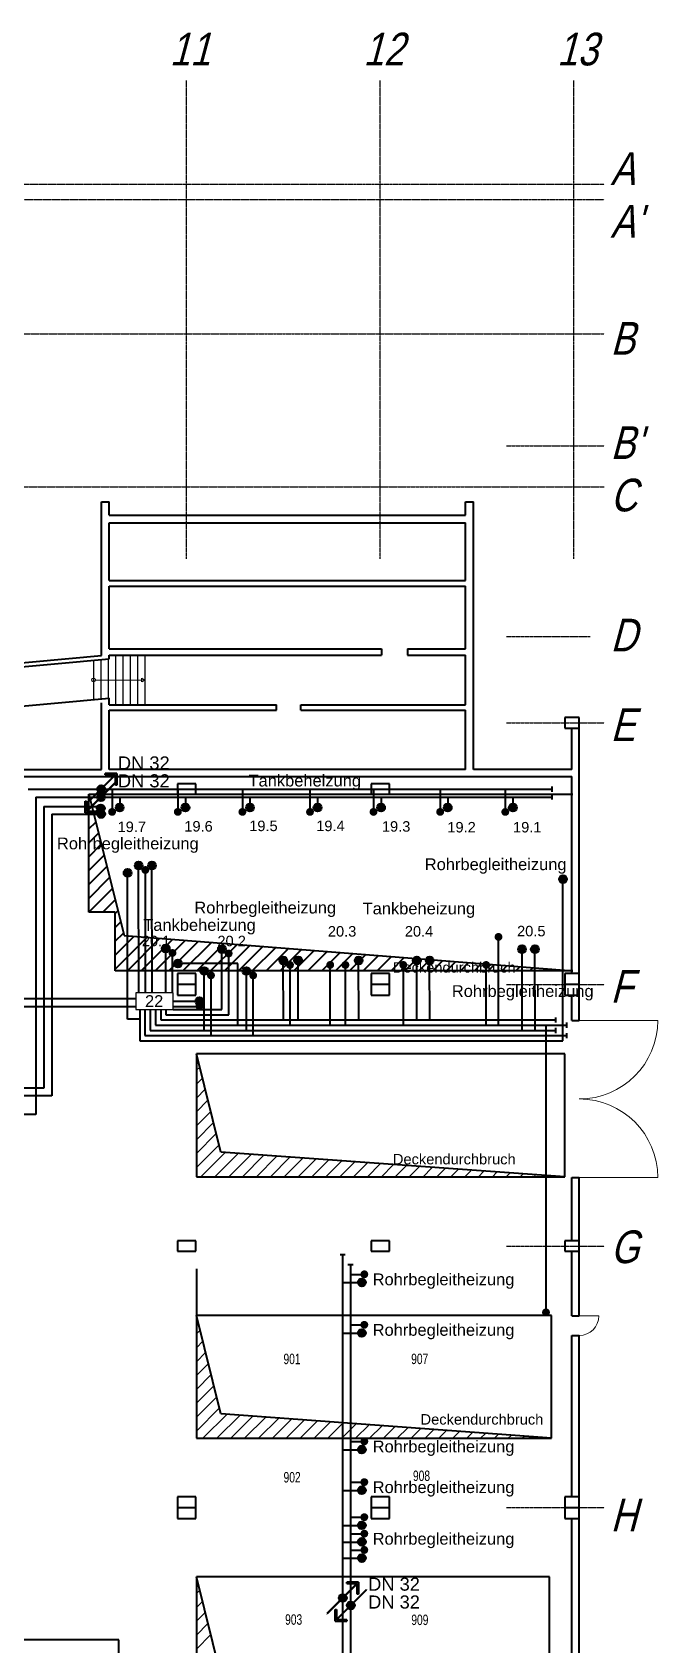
# Model space of a CAD drawing. Header units: millimetres. Extents: x 10546 to 220412, y -33380 to 110888.
# Drawn here: x 196512 to 220412, y 34535 to 96171 of the extents above; entities that cross this region are included whole.
import ezdxf
from ezdxf.enums import TextEntityAlignment as Align

# ---------------------------------------------------------------- set-up
doc = ezdxf.new("R2010")
doc.units = ezdxf.units.MM
doc.linetypes.add('ACAD_ISO10W100', pattern=[18, 12, -3, 0, -3])
for name, color, linetype, lineweight in [('A03_Türen', 253, 'Continuous', 20), ('A04_Treppen', 3, 'Continuous', 25), ('A07_Achslinien', 253, 'ACAD_ISO10W100', 25), ('A0_Grundriß', 7, 'Continuous', 40), ('Heiz Wasser +35 Prozess R', 30, 'Continuous', 40), ('Heiz Wasser +45 Prozess V', 1, 'Continuous', 40), ('Heiz Wasser +70 Prozess R', 242, 'Continuous', 40), ('Heiz Wasser +90 Prozess V', 41, 'Continuous', 40)]:
    doc.layers.add(name, color=color, linetype=linetype, lineweight=lineweight)
doc.layers.add('A06_Text', color=7, linetype='Continuous')
doc.layers.add('A06_Text  -Belegung', color=253, linetype='Continuous')
doc.styles.get("Standard").update_dxf_attribs({"font": 'arial.ttf'})

msp = doc.modelspace()

# ---------------------------------------------------------------- hatches: boundary and pattern name
at = {"layer": 'Heiz Wasser +35 Prozess R'}
h = msp.add_hatch(color=256, dxfattribs=at)
h.dxf.hatch_style = 1
h.paths.add_polyline_path([(199239, 67046, -0.023583), (199249, 67036), (199744, 67531), (199734, 67541)])
h.paths.add_polyline_path([(198587, 66384), (198587, 66784), (198537, 66784), (198537, 66334), (198987, 66334), (198987, 66384)])
h.paths.add_polyline_path([(198597, 66384), (199037, 66824, -0.023583), (199027, 66834), (198587, 66394), (198587, 66384)])
h = msp.add_hatch(color=256, dxfattribs=at)
h.dxf.hatch_style = 1
h.paths.add_polyline_path([(198988, 66935, 0.198912), (199032, 66829), (199244, 67041, 0.668179)])
h.paths.add_polyline_path([(199032, 66829, 0.668179), (199288, 66935, 0.198912), (199244, 67041)])
h = msp.add_hatch(color=256, dxfattribs=at)
h.dxf.hatch_style = 1
h.paths.add_polyline_path([(199703, 66534, 0.198912), (199747, 66428), (199959, 66640, 0.668179)])
h.paths.add_polyline_path([(199747, 66428, 0.668179), (200003, 66534, 0.198912), (199959, 66640)])
h = msp.add_hatch(color=256, dxfattribs=at)
h.dxf.hatch_style = 1
h.paths.add_polyline_path([(202214, 66534, 0.198912), (202258, 66428), (202470, 66640, 0.668179)])
h.paths.add_polyline_path([(202258, 66428, 0.668179), (202514, 66534, 0.198912), (202470, 66640)])
h = msp.add_hatch(color=256, dxfattribs=at)
h.dxf.hatch_style = 1
h.paths.add_polyline_path([(204682, 66534, 0.198912), (204726, 66428), (204938, 66640, 0.668179)])
h.paths.add_polyline_path([(204726, 66428, 0.668179), (204982, 66534, 0.198912), (204938, 66640)])
h = msp.add_hatch(color=256, dxfattribs=at)
h.dxf.hatch_style = 1
h.paths.add_polyline_path([(207264, 66534, 0.198912), (207308, 66428), (207521, 66640, 0.668179)])
h.paths.add_polyline_path([(207308, 66428, 0.668179), (207564, 66534, 0.198912), (207521, 66640)])
h = msp.add_hatch(color=256, dxfattribs=at)
h.dxf.hatch_style = 1
h.paths.add_polyline_path([(209690, 66534, 0.198912), (209734, 66428), (209946, 66640, 0.668179)])
h.paths.add_polyline_path([(209734, 66428, 0.668179), (209990, 66534, 0.198912), (209946, 66640)])
h = msp.add_hatch(color=256, dxfattribs=at)
h.dxf.hatch_style = 1
h.paths.add_polyline_path([(212237, 66534, 0.198912), (212281, 66428), (212493, 66640, 0.668179)])
h.paths.add_polyline_path([(212281, 66428, 0.668179), (212537, 66534, 0.198912), (212493, 66640)])
h = msp.add_hatch(color=256, dxfattribs=at)
h.dxf.hatch_style = 1
h.paths.add_polyline_path([(214728, 66534, 0.198912), (214772, 66428), (214984, 66640, 0.668179)])
h.paths.add_polyline_path([(214772, 66428, 0.668179), (215028, 66534, 0.198912), (214984, 66640)])
h = msp.add_hatch(color=256, dxfattribs=at)
h.dxf.hatch_style = 1
h.paths.add_polyline_path([(198996, 66286, 0.198912), (199040, 66180), (199252, 66392, 0.668179)])
h.paths.add_polyline_path([(199040, 66180, 0.668179), (199296, 66286, 0.198912), (199252, 66392)])
h = msp.add_hatch(color=256, dxfattribs=at)
h.dxf.hatch_style = 1
h.paths.add_polyline_path([(200683, 64150, 0.198912), (200727, 64044), (200939, 64256, 0.668179)])
h.paths.add_polyline_path([(200727, 64044, 0.668179), (200983, 64150, 0.198912), (200939, 64256)])
h = msp.add_hatch(color=256, dxfattribs=at)
h.dxf.hatch_style = 1
h.paths.add_polyline_path([(200937, 64319, 0.198912), (200981, 64213), (201193, 64425, 0.668179)])
h.paths.add_polyline_path([(200981, 64213, 0.668179), (201237, 64319, 0.198912), (201193, 64425)])
h = msp.add_hatch(color=256, dxfattribs=at)
h.dxf.hatch_style = 1
h.paths.add_polyline_path([(214177, 61593, 0.198912), (214221, 61487), (214433, 61699, 0.668179)])
h.paths.add_polyline_path([(214221, 61487, 0.668179), (214477, 61593, 0.198912), (214433, 61699)])
h = msp.add_hatch(color=256, dxfattribs=at)
h.dxf.hatch_style = 1
h.paths.add_polyline_path([(201462, 61149, 0.198912), (201506, 61042), (201718, 61255, 0.668179)])
h.paths.add_polyline_path([(201506, 61042, 0.668179), (201762, 61149, 0.198912), (201718, 61255)])
h = msp.add_hatch(color=256, dxfattribs=at)
h.dxf.hatch_style = 1
h.paths.add_polyline_path([(203610, 61126, 0.198912), (203654, 61020), (203866, 61232, 0.668179)])
h.paths.add_polyline_path([(203654, 61020, 0.668179), (203910, 61126, 0.198912), (203866, 61232)])
h = msp.add_hatch(color=256, dxfattribs=at)
h.dxf.hatch_style = 1
h.paths.add_polyline_path([(201928, 60574, 0.198912), (201972, 60468), (202184, 60680, 0.668179)])
h.paths.add_polyline_path([(201972, 60468, 0.668179), (202228, 60574, 0.198912), (202184, 60680)])
h = msp.add_hatch(color=256, dxfattribs=at)
h.dxf.hatch_style = 1
h.paths.add_polyline_path([(206210, 60521, 0.198912), (206254, 60415), (206466, 60627, 0.668179)])
h.paths.add_polyline_path([(206254, 60415, 0.668179), (206510, 60521, 0.198912), (206466, 60627)])
h = msp.add_hatch(color=256, dxfattribs=at)
h.dxf.hatch_style = 1
h.paths.add_polyline_path([(207747, 60521, 0.198912), (207791, 60415), (208003, 60627, 0.668179)])
h.paths.add_polyline_path([(207791, 60415, 0.668179), (208047, 60521, 0.198912), (208003, 60627)])
h = msp.add_hatch(color=256, dxfattribs=at)
h.dxf.hatch_style = 1
h.paths.add_polyline_path([(208327, 60521, 0.198912), (208370, 60415), (208583, 60627, 0.668179)])
h.paths.add_polyline_path([(208370, 60415, 0.668179), (208627, 60521, 0.198912), (208583, 60627)])
h = msp.add_hatch(color=256, dxfattribs=at)
h.dxf.hatch_style = 1
h.paths.add_polyline_path([(210541, 60521, 0.198912), (210585, 60415), (210797, 60627, 0.668179)])
h.paths.add_polyline_path([(210585, 60415, 0.668179), (210841, 60521, 0.198912), (210797, 60627)])
h = msp.add_hatch(color=256, dxfattribs=at)
h.dxf.hatch_style = 1
h.paths.add_polyline_path([(213705, 60521, 0.198912), (213749, 60415), (213961, 60627, 0.668179)])
h.paths.add_polyline_path([(213749, 60415, 0.668179), (214005, 60521, 0.198912), (213961, 60627)])
h = msp.add_hatch(color=256, dxfattribs=at)
h.dxf.hatch_style = 1
h.paths.add_polyline_path([(203191, 60121, 0.198912), (203235, 60015), (203447, 60227, 0.668179)])
h.paths.add_polyline_path([(203235, 60015, 0.668179), (203491, 60121, 0.198912), (203447, 60227)])
h = msp.add_hatch(color=256, dxfattribs=at)
h.dxf.hatch_style = 1
h.paths.add_polyline_path([(204803, 60121, 0.198912), (204846, 60015), (205059, 60227, 0.668179)])
h.paths.add_polyline_path([(204846, 60015, 0.668179), (205103, 60121, 0.198912), (205059, 60227)])
h = msp.add_hatch(color=256, dxfattribs=at)
h.dxf.hatch_style = 1
h.paths.add_polyline_path([(202750, 59137, 0.198912), (202794, 59031), (203006, 59243, 0.668179)])
h.paths.add_polyline_path([(202794, 59031, 0.668179), (203050, 59137, 0.198912), (203006, 59243)])
h = msp.add_hatch(color=256, dxfattribs=at)
h.dxf.hatch_style = 1
h.paths.add_polyline_path([(208954, 48385, 0.198912), (208998, 48279), (209211, 48491, 0.668179)])
h.paths.add_polyline_path([(208998, 48279, 0.668179), (209254, 48385, 0.198912), (209211, 48491)])
h = msp.add_hatch(color=256, dxfattribs=at)
h.dxf.hatch_style = 1
h.paths.add_polyline_path([(215992, 47241, 0.198912), (216036, 47135), (216248, 47347, 0.668179)])
h.paths.add_polyline_path([(216036, 47135, 0.668179), (216292, 47241, 0.198912), (216248, 47347)])
h = msp.add_hatch(color=256, dxfattribs=at)
h.dxf.hatch_style = 1
h.paths.add_polyline_path([(208954, 46453, 0.198912), (208998, 46347), (209211, 46559, 0.668179)])
h.paths.add_polyline_path([(208998, 46347, 0.668179), (209254, 46453, 0.198912), (209211, 46559)])
h = msp.add_hatch(color=256, dxfattribs=at)
h.dxf.hatch_style = 1
h.paths.add_polyline_path([(208954, 41996, 0.198912), (208998, 41890), (209211, 42102, 0.668179)])
h.paths.add_polyline_path([(208998, 41890, 0.668179), (209254, 41996, 0.198912), (209211, 42102)])
h = msp.add_hatch(color=256, dxfattribs=at)
h.dxf.hatch_style = 1
h.paths.add_polyline_path([(208954, 40442, 0.198912), (208998, 40336), (209211, 40548, 0.668179)])
h.paths.add_polyline_path([(208998, 40336, 0.668179), (209254, 40442, 0.198912), (209211, 40548)])
h = msp.add_hatch(color=256, dxfattribs=at)
h.dxf.hatch_style = 1
h.paths.add_polyline_path([(208954, 39101, 0.198912), (208998, 38995), (209211, 39207, 0.668179)])
h.paths.add_polyline_path([(208998, 38995, 0.668179), (209254, 39101, 0.198912), (209211, 39207)])
h = msp.add_hatch(color=256, dxfattribs=at)
h.dxf.hatch_style = 1
h.paths.add_polyline_path([(208954, 38470, 0.198912), (208998, 38364), (209211, 38576, 0.668179)])
h.paths.add_polyline_path([(208998, 38364, 0.668179), (209254, 38470, 0.198912), (209211, 38576)])
h = msp.add_hatch(color=256, dxfattribs=at)
h.dxf.hatch_style = 1
h.paths.add_polyline_path([(208954, 37848, 0.198912), (208998, 37742), (209211, 37954, 0.668179)])
h.paths.add_polyline_path([(208998, 37742, 0.668179), (209254, 37848, 0.198912), (209211, 37954)])
h = msp.add_hatch(color=256, dxfattribs=at)
h.dxf.hatch_style = 1
h.paths.add_polyline_path([(208275, 36211, -0.023583), (208265, 36221), (207770, 35726), (207780, 35716)])
h.paths.add_polyline_path([(208927, 36873), (208927, 36473), (208977, 36473), (208977, 36923), (208527, 36923), (208527, 36873)])
h.paths.add_polyline_path([(208917, 36873), (208477, 36433, -0.023583), (208487, 36423), (208927, 36863), (208927, 36873)])
h = msp.add_hatch(color=256, dxfattribs=at)
h.dxf.hatch_style = 1
h.paths.add_polyline_path([(208526, 36322, 0.198912), (208482, 36428), (208270, 36216, 0.668179)])
h.paths.add_polyline_path([(208482, 36428, 0.668179), (208226, 36322, 0.198912), (208270, 36216)])
at = {"layer": 'Heiz Wasser +45 Prozess V'}
h = msp.add_hatch(color=256, dxfattribs=at)
h.dxf.hatch_style = 1
h.paths.add_polyline_path([(199042, 67129, -0.023583), (199032, 67139), (198537, 66644), (198547, 66634)])
h.paths.add_polyline_path([(199694, 67791), (199694, 67391), (199744, 67391), (199744, 67841), (199294, 67841), (199294, 67791)])
h.paths.add_polyline_path([(199684, 67791), (199244, 67351, -0.023583), (199254, 67341), (199694, 67781), (199694, 67791)])
h = msp.add_hatch(color=256, dxfattribs=at)
h.dxf.hatch_style = 1
h.paths.add_polyline_path([(199293, 67240, 0.198912), (199249, 67346), (199037, 67134, 0.668179)])
h.paths.add_polyline_path([(199249, 67346, 0.668179), (198993, 67240, 0.198912), (199037, 67134)])
h = msp.add_hatch(color=256, dxfattribs=at)
h.dxf.hatch_style = 1
h.paths.add_polyline_path([(198979, 66507, 0.198912), (199023, 66401), (199235, 66613, 0.668179)])
h.paths.add_polyline_path([(199023, 66401, 0.668179), (199279, 66507, 0.198912), (199235, 66613)])
h = msp.add_hatch(color=256, dxfattribs=at)
h.dxf.hatch_style = 1
h.paths.add_polyline_path([(199412, 66369, 0.198912), (199456, 66263), (199668, 66476, 0.668179)])
h.paths.add_polyline_path([(199456, 66263, 0.668179), (199712, 66369, 0.198912), (199668, 66476)])
h = msp.add_hatch(color=256, dxfattribs=at)
h.dxf.hatch_style = 1
h.paths.add_polyline_path([(201923, 66369, 0.198912), (201967, 66263), (202179, 66476, 0.668179)])
h.paths.add_polyline_path([(201967, 66263, 0.668179), (202223, 66369, 0.198912), (202179, 66476)])
h = msp.add_hatch(color=256, dxfattribs=at)
h.dxf.hatch_style = 1
h.paths.add_polyline_path([(204391, 66369, 0.198912), (204435, 66263), (204647, 66476, 0.668179)])
h.paths.add_polyline_path([(204435, 66263, 0.668179), (204691, 66369, 0.198912), (204647, 66476)])
h = msp.add_hatch(color=256, dxfattribs=at)
h.dxf.hatch_style = 1
h.paths.add_polyline_path([(206974, 66369, 0.198912), (207018, 66263), (207230, 66476, 0.668179)])
h.paths.add_polyline_path([(207018, 66263, 0.668179), (207274, 66369, 0.198912), (207230, 66476)])
h = msp.add_hatch(color=256, dxfattribs=at)
h.dxf.hatch_style = 1
h.paths.add_polyline_path([(209400, 66369, 0.198912), (209443, 66263), (209656, 66476, 0.668179)])
h.paths.add_polyline_path([(209443, 66263, 0.668179), (209700, 66369, 0.198912), (209656, 66476)])
h = msp.add_hatch(color=256, dxfattribs=at)
h.dxf.hatch_style = 1
h.paths.add_polyline_path([(211947, 66369, 0.198912), (211991, 66263), (212203, 66476, 0.668179)])
h.paths.add_polyline_path([(211991, 66263, 0.668179), (212247, 66369, 0.198912), (212203, 66476)])
h = msp.add_hatch(color=256, dxfattribs=at)
h.dxf.hatch_style = 1
h.paths.add_polyline_path([(214437, 66369, 0.198912), (214481, 66263), (214693, 66476, 0.668179)])
h.paths.add_polyline_path([(214481, 66263, 0.668179), (214737, 66369, 0.198912), (214693, 66476)])
h = msp.add_hatch(color=256, dxfattribs=at)
h.dxf.hatch_style = 1
h.paths.add_polyline_path([(200005, 64038, 0.198912), (200049, 63932), (200261, 64144, 0.668179)])
h.paths.add_polyline_path([(200049, 63932, 0.668179), (200305, 64038, 0.198912), (200261, 64144)])
h = msp.add_hatch(color=256, dxfattribs=at)
h.dxf.hatch_style = 1
h.paths.add_polyline_path([(200427, 64319, 0.198912), (200471, 64213), (200683, 64425, 0.668179)])
h.paths.add_polyline_path([(200471, 64213, 0.668179), (200727, 64319, 0.198912), (200683, 64425)])
h = msp.add_hatch(color=256, dxfattribs=at)
h.dxf.hatch_style = 1
h.paths.add_polyline_path([(216641, 63799, 0.198912), (216685, 63693), (216897, 63905, 0.668179)])
h.paths.add_polyline_path([(216685, 63693, 0.668179), (216941, 63799, 0.198912), (216897, 63905)])
h = msp.add_hatch(color=256, dxfattribs=at)
h.dxf.hatch_style = 1
h.paths.add_polyline_path([(201719, 60979, 0.198912), (201762, 60873), (201975, 61085, 0.668179)])
h.paths.add_polyline_path([(201762, 60873, 0.668179), (202019, 60979, 0.198912), (201975, 61085)])
h = msp.add_hatch(color=256, dxfattribs=at)
h.dxf.hatch_style = 1
h.paths.add_polyline_path([(203867, 60957, 0.198912), (203911, 60850), (204123, 61063, 0.668179)])
h.paths.add_polyline_path([(203911, 60850, 0.668179), (204167, 60957, 0.198912), (204123, 61063)])
h = msp.add_hatch(color=256, dxfattribs=at)
h.dxf.hatch_style = 1
h.paths.add_polyline_path([(215077, 61120, 0.198912), (215121, 61014), (215333, 61226, 0.668179)])
h.paths.add_polyline_path([(215121, 61014, 0.668179), (215377, 61120, 0.198912), (215333, 61226)])
h = msp.add_hatch(color=256, dxfattribs=at)
h.dxf.hatch_style = 1
h.paths.add_polyline_path([(215568, 61120, 0.198912), (215612, 61014), (215824, 61226, 0.668179)])
h.paths.add_polyline_path([(215612, 61014, 0.668179), (215868, 61120, 0.198912), (215824, 61226)])
h = msp.add_hatch(color=256, dxfattribs=at)
h.dxf.hatch_style = 1
h.paths.add_polyline_path([(202934, 60290, 0.198912), (202978, 60184), (203190, 60396, 0.668179)])
h.paths.add_polyline_path([(202978, 60184, 0.668179), (203234, 60290, 0.198912), (203190, 60396)])
h = msp.add_hatch(color=256, dxfattribs=at)
h.dxf.hatch_style = 1
h.paths.add_polyline_path([(204546, 60290, 0.198912), (204590, 60184), (204802, 60396, 0.668179)])
h.paths.add_polyline_path([(204590, 60184, 0.668179), (204846, 60290, 0.198912), (204802, 60396)])
h = msp.add_hatch(color=256, dxfattribs=at)
h.dxf.hatch_style = 1
h.paths.add_polyline_path([(205954, 60690, 0.198912), (205998, 60584), (206210, 60796, 0.668179)])
h.paths.add_polyline_path([(205998, 60584, 0.668179), (206254, 60690, 0.198912), (206210, 60796)])
h = msp.add_hatch(color=256, dxfattribs=at)
h.dxf.hatch_style = 1
h.paths.add_polyline_path([(206525, 60690, 0.198912), (206569, 60584), (206782, 60796, 0.668179)])
h.paths.add_polyline_path([(206569, 60584, 0.668179), (206825, 60690, 0.198912), (206782, 60796)])
h = msp.add_hatch(color=256, dxfattribs=at)
h.dxf.hatch_style = 1
h.paths.add_polyline_path([(208835, 60690, 0.198912), (208879, 60584), (209091, 60796, 0.668179)])
h.paths.add_polyline_path([(208879, 60584, 0.668179), (209135, 60690, 0.198912), (209091, 60796)])
h = msp.add_hatch(color=256, dxfattribs=at)
h.dxf.hatch_style = 1
h.paths.add_polyline_path([(211058, 60690, 0.198912), (211102, 60584), (211314, 60796, 0.668179)])
h.paths.add_polyline_path([(211102, 60584, 0.668179), (211358, 60690, 0.198912), (211314, 60796)])
h = msp.add_hatch(color=256, dxfattribs=at)
h.dxf.hatch_style = 1
h.paths.add_polyline_path([(211548, 60690, 0.198912), (211592, 60584), (211804, 60796, 0.668179)])
h.paths.add_polyline_path([(211592, 60584, 0.668179), (211848, 60690, 0.198912), (211804, 60796)])
h = msp.add_hatch(color=256, dxfattribs=at)
h.dxf.hatch_style = 1
h.paths.add_polyline_path([(202750, 58940, 0.198912), (202794, 58834), (203006, 59046, 0.668179)])
h.paths.add_polyline_path([(202794, 58834, 0.668179), (203050, 58940, 0.198912), (203006, 59046)])
h = msp.add_hatch(color=256, dxfattribs=at)
h.dxf.hatch_style = 1
h.paths.add_polyline_path([(209050, 48696, 0.198912), (209093, 48590), (209306, 48802, 0.668179)])
h.paths.add_polyline_path([(209093, 48590, 0.668179), (209350, 48696, 0.198912), (209306, 48802)])
h = msp.add_hatch(color=256, dxfattribs=at)
h.dxf.hatch_style = 1
h.paths.add_polyline_path([(209050, 46765, 0.198912), (209093, 46659), (209306, 46871, 0.668179)])
h.paths.add_polyline_path([(209093, 46659, 0.668179), (209350, 46765, 0.198912), (209306, 46871)])
h = msp.add_hatch(color=256, dxfattribs=at)
h.dxf.hatch_style = 1
h.paths.add_polyline_path([(209050, 42308, 0.198912), (209093, 42202), (209306, 42414, 0.668179)])
h.paths.add_polyline_path([(209093, 42202, 0.668179), (209350, 42308, 0.198912), (209306, 42414)])
h = msp.add_hatch(color=256, dxfattribs=at)
h.dxf.hatch_style = 1
h.paths.add_polyline_path([(209050, 40753, 0.198912), (209093, 40647), (209306, 40859, 0.668179)])
h.paths.add_polyline_path([(209093, 40647, 0.668179), (209350, 40753, 0.198912), (209306, 40859)])
h = msp.add_hatch(color=256, dxfattribs=at)
h.dxf.hatch_style = 1
h.paths.add_polyline_path([(209050, 39412, 0.198912), (209093, 39306), (209306, 39518, 0.668179)])
h.paths.add_polyline_path([(209093, 39306, 0.668179), (209350, 39412, 0.198912), (209306, 39518)])
h = msp.add_hatch(color=256, dxfattribs=at)
h.dxf.hatch_style = 1
h.paths.add_polyline_path([(209050, 38781, 0.198912), (209093, 38675), (209306, 38887, 0.668179)])
h.paths.add_polyline_path([(209093, 38675, 0.668179), (209350, 38781, 0.198912), (209306, 38887)])
h = msp.add_hatch(color=256, dxfattribs=at)
h.dxf.hatch_style = 1
h.paths.add_polyline_path([(209050, 38159, 0.198912), (209093, 38053), (209306, 38265, 0.668179)])
h.paths.add_polyline_path([(209093, 38053, 0.668179), (209350, 38159, 0.198912), (209306, 38265)])
h = msp.add_hatch(color=256, dxfattribs=at)
h.dxf.hatch_style = 1
h.paths.add_polyline_path([(208784, 36150, -0.023583), (208794, 36140), (209289, 36635), (209279, 36645)])
h.paths.add_polyline_path([(208082, 35438), (208532, 35438), (208532, 35488), (208132, 35488), (208132, 35888), (208082, 35888)])
h.paths.add_polyline_path([(208132, 35488), (208142, 35488), (208582, 35928, -0.023583), (208572, 35938), (208132, 35498)])
h = msp.add_hatch(color=256, dxfattribs=at)
h.dxf.hatch_style = 1
h.paths.add_polyline_path([(208533, 36039, 0.198912), (208577, 35933), (208789, 36145, 0.668179)])
h.paths.add_polyline_path([(208577, 35933, 0.668179), (208833, 36039, 0.198912), (208789, 36145)])

# ---------------------------------------------------------------- linework, layer by layer
at = {"layer": 'A03_Türen'}
for p, q in [((217132, 58397), (220412, 58397)), ((217132, 52397), (220412, 52397)), ((217132, 47107), (218162, 47107))]:
    msp.add_line(p, q, dxfattribs=at)
for centre, radius, start, end in [((217412, 58397), 3000, 270, 0), ((217412, 52397), 3000, 0, 90), ((217412, 47107), 750, 270, 0)]:
    msp.add_arc(centre, radius, start, end, dxfattribs=at)
at = {"layer": 'A04_Treppen', "color": 252, "true_color": 0x939598}
for p, q in [((198856, 72169), (198856, 70667)), ((199136, 72195), (199136, 70693)), ((199416, 72221), (199416, 70719)), ((199696, 72361), (199696, 70459)), ((199976, 72361), (199976, 70459)), ((200256, 72361), (200256, 70459)), ((200536, 72361), (200536, 70459)), ((200816, 72361), (200816, 70459)), ((198926, 71418), (200695, 71410)), ((200695, 71340), (200695, 71480)), ((200695, 71480), (200816, 71410)), ((200816, 71410), (200695, 71340))]:
    msp.add_line(p, q, dxfattribs=at)
msp.add_circle((198856, 71418), 70, dxfattribs=at)
at = {"layer": 'A06_Text'}
for p, q in [((201900, 59451), (200467, 59451)), ((200467, 59451), (200467, 58817)), ((201900, 58817), (201900, 59451)), ((200467, 58817), (201900, 58817))]:
    msp.add_line(p, q, dxfattribs=at)
at = {"layer": 'A07_Achslinien'}
for p, q in [((202412, 76049), (202412, 94325)), ((209812, 76049), (209812, 94325)), ((217212, 76049), (217212, 94325)), ((191139, 90367), (218367, 90367)), ((190508, 89777), (218367, 89777)), ((192571, 84647), (218367, 84647)), ((214632, 80367), (218367, 80367)), ((193805, 78797), (218367, 78797)), ((214632, 73077), (217831, 73077)), ((214632, 69777), (218367, 69777)), ((214632, 59777), (218367, 59777)), ((214632, 49777), (218367, 49777)), ((214632, 39777), (218367, 39777))]:
    msp.add_line(p, q, dxfattribs=at)
at = {"layer": 'A0_Grundriß'}
for p, q in [((199152, 78217), (199452, 78217)), ((199152, 72346), (199152, 78217)), ((199452, 77717), (199452, 78217)), ((199452, 77717), (213072, 77717)), ((213072, 78217), (213372, 78217)), ((213072, 77717), (213072, 78217)), ((213372, 67987), (213372, 78217)), ((199452, 77417), (213072, 77417)), ((199452, 75211), (199452, 77417)), ((213072, 75211), (213072, 77417)), ((199452, 75211), (213072, 75211)), ((199452, 75001), (213072, 75001)), ((199452, 72601), (199452, 75001)), ((213072, 72601), (213072, 75001)), ((191412, 71629), (199152, 72346)), ((191412, 71479), (199452, 72224)), ((199452, 72601), (209852, 72601)), ((199452, 72361), (209852, 72361)), ((199452, 72224), (199452, 72361)), ((209852, 72601), (209852, 72361)), ((210852, 72601), (210852, 72361)), ((210852, 72601), (213072, 72601)), ((210852, 72361), (213072, 72361)), ((213072, 70459), (213072, 72361)), ((191412, 69977), (199452, 70722)), ((199152, 67987), (199152, 70543)), ((199452, 70459), (199452, 70722)), ((199452, 70459), (205842, 70459)), ((205842, 70259), (205842, 70459)), ((206772, 70259), (206772, 70459)), ((206772, 70459), (213072, 70459)), ((199452, 67987), (199452, 70259)), ((199452, 70259), (205842, 70259)), ((206772, 70259), (213072, 70259)), ((213072, 67987), (213072, 70259)), ((217412, 69977), (216862, 69977)), ((216862, 69977), (216862, 69577)), ((217412, 69577), (217412, 69977)), ((216862, 69577), (217412, 69577)), ((217132, 67987), (217132, 69577)), ((217412, 58397), (217412, 69577)), ((195322, 67987), (199152, 67987)), ((213072, 67987), (199452, 67987)), ((217132, 67987), (213372, 67987)), ((195322, 67717), (217132, 67717)), ((202762, 67447), (202062, 67447)), ((202062, 67447), (202062, 67047)), ((202762, 67047), (202762, 67447)), ((210162, 67447), (209462, 67447)), ((209462, 67447), (209462, 67047)), ((210162, 67047), (210162, 67447)), ((202062, 67047), (202762, 67047)), ((209462, 67047), (210162, 67047)), ((202762, 60187), (202062, 60187)), ((202062, 60187), (202062, 59787)), ((202762, 59787), (202762, 60187)), ((210162, 60187), (209462, 60187)), ((209462, 60187), (209462, 59787)), ((210162, 59787), (210162, 60187)), ((217412, 60187), (216862, 60187)), ((216862, 60187), (216862, 59787)), ((217412, 59787), (217412, 60187)), ((202062, 59787), (202762, 59787)), ((202762, 59767), (202062, 59767)), ((202062, 59767), (202062, 59367)), ((202062, 59367), (202762, 59367)), ((202762, 59367), (202762, 59767)), ((209462, 59787), (210162, 59787)), ((210162, 59767), (209462, 59767)), ((209462, 59767), (209462, 59367)), ((209462, 59367), (210162, 59367)), ((210162, 59367), (210162, 59767)), ((216862, 59787), (217412, 59787)), ((217412, 59767), (216862, 59767)), ((216862, 59767), (216862, 59367)), ((216862, 59367), (217412, 59367)), ((217132, 58397), (217132, 59367)), ((217412, 59367), (217412, 59767)), ((217132, 58397), (217412, 58397)), ((217132, 49977), (217132, 52397)), ((217132, 52397), (217412, 52397)), ((217412, 47107), (217412, 52397)), ((202762, 49977), (202062, 49977)), ((202062, 49977), (202062, 49577)), ((202762, 49577), (202762, 49977)), ((210162, 49977), (209462, 49977)), ((209462, 49977), (209462, 49577)), ((210162, 49577), (210162, 49977)), ((217412, 49977), (216862, 49977)), ((216862, 49977), (216862, 49577)), ((217412, 49577), (217412, 49977)), ((202062, 49577), (202762, 49577)), ((209462, 49577), (210162, 49577)), ((216862, 49577), (217412, 49577)), ((217132, 47107), (217132, 49577)), ((217132, 47107), (217412, 47107)), ((217132, 46357), (217412, 46357)), ((217132, 40187), (217132, 46357)), ((217412, 19277), (217412, 46357)), ((202762, 40187), (202062, 40187)), ((202062, 40187), (202062, 39787)), ((202762, 39787), (202762, 40187)), ((210162, 40187), (209462, 40187)), ((209462, 40187), (209462, 39787)), ((210162, 39787), (210162, 40187)), ((217412, 40187), (216862, 40187)), ((216862, 40187), (216862, 39787)), ((217412, 39787), (217412, 40187)), ((202062, 39787), (202762, 39787)), ((202762, 39767), (202062, 39767)), ((202062, 39767), (202062, 39367)), ((202762, 39367), (202762, 39767)), ((209462, 39787), (210162, 39787)), ((210162, 39767), (209462, 39767)), ((209462, 39767), (209462, 39367)), ((210162, 39367), (210162, 39767)), ((216862, 39787), (217412, 39787)), ((217412, 39767), (216862, 39767)), ((216862, 39767), (216862, 39367)), ((217412, 39367), (217412, 39767)), ((202062, 39367), (202762, 39367)), ((209462, 39367), (210162, 39367)), ((216862, 39367), (217412, 39367)), ((217132, 29977), (217132, 39367))]:
    msp.add_line(p, q, dxfattribs=at)
at = {"layer": 'A0_Grundriß', "color": 253}
for p, q in [((217132, 60187), (217132, 67717)), ((202784, 48907), (202784, 45877))]:
    msp.add_line(p, q, dxfattribs=at)
at = {"layer": 'A0_Grundriß', "color": 252, "ltscale": 0.1}
msp.add_line((198672, 67047), (217162, 67047), dxfattribs=at)
at = {"layer": 'A0_Grundriß', "color": 253, "ltscale": 0.1}
for p, q in [((198672, 67047), (200022, 61647)), ((198672, 62537), (198672, 67047)), ((199682, 62537), (198672, 62537)), ((198672, 62537), (198672, 62537)), ((199682, 60297), (199682, 62537)), ((199682, 62537), (199682, 62537)), ((200022, 61647), (200022, 61647)), ((200022, 61647), (217162, 60297)), ((217162, 60297), (199682, 60297)), ((199682, 60297), (199682, 60297)), ((217162, 60297), (217162, 60297)), ((216862, 57127), (202782, 57127)), ((202782, 57127), (202782, 52427)), ((203722, 53367), (202782, 57127)), ((202782, 57127), (202782, 57127)), ((202782, 57127), (202782, 52427)), ((216862, 52427), (216862, 57127)), ((216862, 52427), (203722, 53367)), ((203722, 53367), (203722, 53367)), ((202782, 52427), (216862, 52427)), ((202782, 52427), (202782, 52427)), ((202782, 52427), (216862, 52427)), ((216352, 47127), (202782, 47127)), ((203722, 43367), (202782, 47127)), ((202782, 47127), (202782, 47127)), ((202782, 47127), (202782, 42427)), ((216352, 42427), (216352, 47127)), ((216352, 42427), (203722, 43367)), ((203722, 43367), (203722, 43367)), ((202782, 42427), (202782, 42427)), ((202782, 42427), (216352, 42427)), ((216282, 37127), (202782, 37127)), ((203722, 33367), (202782, 37127)), ((202782, 37127), (202782, 37127)), ((202782, 37127), (202782, 32427)), ((216282, 32427), (216282, 37127))]:
    msp.add_line(p, q, dxfattribs=at)
at = {"layer": 'A0_Grundriß', "color": 253, "linetype": 'Continuous', "ltscale": 0.1}
for p, q in [((198672, 66777), (198726, 66831)), ((198672, 66247), (198832, 66407)), ((198672, 65717), (198938, 65983)), ((198672, 65186), (199044, 65558)), ((198672, 64656), (199150, 65134)), ((198672, 64126), (199256, 64710)), ((198672, 63595), (199362, 64286)), ((198672, 63065), (199468, 63861)), ((198674, 62537), (199574, 63437)), ((199204, 62537), (199680, 63013)), ((199682, 62484), (199786, 62589)), ((199682, 61954), (199892, 62164)), ((199682, 61423), (199998, 61740)), ((199682, 60893), (200405, 61616)), ((199682, 60363), (200897, 61578)), ((200146, 60297), (201388, 61539)), ((200676, 60297), (201880, 61500)), ((201207, 60297), (202372, 61461)), ((201737, 60297), (202863, 61423)), ((202267, 60297), (203355, 61384)), ((202798, 60297), (203846, 61345)), ((203328, 60297), (204338, 61307)), ((203858, 60297), (204830, 61268)), ((204389, 60297), (205321, 61229)), ((204919, 60297), (205813, 61190)), ((205449, 60297), (206304, 61152)), ((205980, 60297), (206796, 61113)), ((206510, 60297), (207288, 61074)), ((207040, 60297), (207779, 61036)), ((207571, 60297), (208271, 60997)), ((208101, 60297), (208762, 60958)), ((208631, 60297), (209254, 60919)), ((209162, 60297), (209746, 60881)), ((209692, 60297), (210237, 60842)), ((210222, 60297), (210729, 60803)), ((210753, 60297), (211220, 60764)), ((211283, 60297), (211712, 60726)), ((211813, 60297), (212204, 60687)), ((212344, 60297), (212695, 60648)), ((212874, 60297), (213187, 60610)), ((213404, 60297), (213679, 60571)), ((213934, 60297), (214170, 60532)), ((214465, 60297), (214662, 60493)), ((214995, 60297), (215153, 60455)), ((215525, 60297), (215645, 60416)), ((216056, 60297), (216137, 60377)), ((216586, 60297), (216628, 60339)), ((217116, 60297), (217120, 60300))]:
    msp.add_line(p, q, dxfattribs=at)
at = {"layer": 'A0_Grundriß', "color": 253, "linetype": 'Continuous', "lineweight": 5}
for p, q in [((202782, 57022), (202803, 57043)), ((202782, 56492), (202909, 56619)), ((202782, 55962), (203015, 56195)), ((202782, 55432), (203121, 55771)), ((202782, 54901), (203227, 55346)), ((202782, 54371), (203333, 54922)), ((202782, 53841), (203439, 54498)), ((202782, 53310), (203545, 54073)), ((202782, 52780), (203651, 53649)), ((202959, 52427), (203887, 53354)), ((203489, 52427), (204380, 53318)), ((204019, 52427), (204874, 53281)), ((204550, 52427), (205367, 53244)), ((205080, 52427), (205861, 53207)), ((205610, 52427), (206354, 53171)), ((206141, 52427), (206848, 53134)), ((206671, 52427), (207342, 53097)), ((207201, 52427), (207835, 53060)), ((207732, 52427), (208329, 53024)), ((208262, 52427), (208822, 52987)), ((208792, 52427), (209316, 52950)), ((209323, 52427), (209810, 52913)), ((209853, 52427), (210303, 52877)), ((210383, 52427), (210797, 52840)), ((210914, 52427), (211290, 52803)), ((211444, 52427), (211784, 52766)), ((211974, 52427), (212278, 52730)), ((212505, 52427), (212771, 52693)), ((213035, 52427), (213265, 52656)), ((213565, 52427), (213758, 52620)), ((214096, 52427), (214252, 52583)), ((214626, 52427), (214746, 52546)), ((215156, 52427), (215239, 52509)), ((215687, 52427), (215733, 52473)), ((216217, 52427), (216226, 52436)), ((202782, 46946), (202818, 46982)), ((202782, 46416), (202924, 46558)), ((202782, 45886), (203030, 46134)), ((202782, 45355), (203136, 45709)), ((202782, 44825), (203242, 45285)), ((202782, 44295), (203348, 44861)), ((202782, 43764), (203454, 44437)), ((202782, 43234), (203560, 44012)), ((202782, 42704), (203666, 43588)), ((203035, 42427), (203957, 43349)), ((203565, 42427), (204451, 43312)), ((204096, 42427), (204944, 43275)), ((204626, 42427), (205438, 43238)), ((205156, 42427), (205931, 43201)), ((205687, 42427), (206424, 43164)), ((206217, 42427), (206918, 43127)), ((206747, 42427), (207411, 43090)), ((207278, 42427), (207905, 43053)), ((207808, 42427), (208398, 43017)), ((208338, 42427), (208891, 42980)), ((208869, 42427), (209385, 42943)), ((209399, 42427), (209878, 42906)), ((209929, 42427), (210372, 42869)), ((210460, 42427), (210865, 42832)), ((210990, 42427), (211358, 42795)), ((211520, 42427), (211852, 42758)), ((212051, 42427), (212345, 42721)), ((212581, 42427), (212839, 42684)), ((213111, 42427), (213332, 42647)), ((213642, 42427), (213825, 42610)), ((214172, 42427), (214319, 42573)), ((214702, 42427), (214812, 42536)), ((215233, 42427), (215306, 42500)), ((215763, 42427), (215799, 42463)), ((202782, 37022), (202803, 37043)), ((202782, 36492), (202909, 36619)), ((202782, 35962), (203015, 36195)), ((202782, 35432), (203121, 35771)), ((202782, 34901), (203227, 35346)), ((202782, 34371), (203333, 34922))]:
    msp.add_line(p, q, dxfattribs=at)
at = {"layer": 'Heiz Wasser +35 Prozess R'}
for p, q in [((198587, 66394), (199734, 67541)), ((198597, 66384), (199744, 67531)), ((196653, 66938), (216374, 66938)), ((196653, 66938), (196653, 54806)), ((197259, 66943), (197259, 66938)), ((198537, 66334), (198537, 66784)), ((198537, 66784), (198587, 66784)), ((198587, 66784), (198587, 66384)), ((199853, 66938), (199853, 66534)), ((202364, 66938), (202364, 66534)), ((204832, 66938), (204832, 66534)), ((207414, 66938), (207414, 66534)), ((209840, 66938), (209840, 66534)), ((212387, 66938), (212387, 66534)), ((214878, 66938), (214878, 66534)), ((216374, 66838), (216374, 67038)), ((197259, 66287), (199147, 66287)), ((197259, 66287), (197259, 55515)), ((198537, 66334), (198987, 66334)), ((198987, 66384), (198587, 66384)), ((198987, 66384), (198987, 66334)), ((200836, 59451), (200838, 64110)), ((201090, 59451), (201084, 64327)), ((214330, 58214), (214331, 61578)), ((201612, 59451), (201612, 61008)), ((204364, 60574), (202076, 60581)), ((203760, 58817), (203760, 60986)), ((204364, 58217), (204364, 60574)), ((206363, 58214), (206364, 60502)), ((207900, 58214), (207901, 60502)), ((208480, 58214), (208481, 60502)), ((210694, 58214), (210695, 60502)), ((213858, 58214), (213859, 60502)), ((203344, 57814), (203345, 60102)), ((204956, 57814), (204957, 60102)), ((200819, 58817), (200819, 57817)), ((201219, 58817), (201219, 58217)), ((201900, 59130), (202893, 59130)), ((201900, 58817), (203760, 58817)), ((201219, 58217), (216936, 58217)), ((216134, 58217), (216134, 47248)), ((216936, 58117), (216936, 58317)), ((200819, 57817), (216939, 57817)), ((216939, 57717), (216939, 57917)), ((197259, 55515), (187739, 55515)), ((196653, 54806), (179137, 54806)), ((208471, 49442), (208271, 49442)), ((208371, 49442), (208371, 28437)), ((208371, 48376), (209113, 48376)), ((208371, 46445), (209113, 46445)), ((208371, 41988), (209113, 41988)), ((208371, 40433), (209113, 40433)), ((208371, 39093), (209113, 39093)), ((208371, 38461), (209113, 38461)), ((208371, 37840), (209113, 37840)), ((208917, 36873), (207770, 35726)), ((208927, 36863), (207780, 35716)), ((208977, 36923), (208527, 36923)), ((208527, 36873), (208527, 36923)), ((208527, 36873), (208927, 36873)), ((208927, 36473), (208927, 36873)), ((208977, 36473), (208927, 36473)), ((208977, 36923), (208977, 36473)), ((207770, 35726), (207780, 35716))]:
    msp.add_line(p, q, dxfattribs=at)
for centre in [(199138, 66935), (199853, 66534), (202364, 66534), (204832, 66534), (207414, 66534), (209840, 66534), (212387, 66534), (214878, 66534), (199146, 66287), (201087, 64319), (201612, 61149), (203760, 61126), (202078, 60574), (202900, 59137), (209104, 48385), (209104, 46453), (209104, 41996), (209104, 40442), (209104, 39101), (209104, 38470), (209104, 37848), (208376, 36322)]:
    msp.add_circle(centre, 150, dxfattribs=at)
at = {"layer": 'Heiz Wasser +45 Prozess V'}
for p, q in [((199744, 67841), (199294, 67841)), ((199294, 67791), (199294, 67841)), ((199744, 67841), (199744, 67391)), ((196353, 67238), (216374, 67238)), ((196959, 67243), (196959, 67238)), ((199684, 67791), (198537, 66644)), ((199694, 67781), (198547, 66634)), ((199294, 67791), (199694, 67791)), ((199562, 67238), (199562, 66369)), ((199694, 67391), (199694, 67791)), ((199744, 67391), (199694, 67391)), ((202073, 67238), (202073, 66369)), ((204541, 67238), (204541, 66369)), ((207124, 67238), (207124, 66369)), ((209550, 67238), (209550, 66369)), ((212097, 67238), (212097, 66369)), ((214587, 67238), (214587, 66369)), ((216374, 67138), (216374, 67338)), ((196959, 66582), (199168, 66582)), ((196959, 66582), (196959, 55815)), ((200580, 59451), (200574, 64327)), ((200154, 58446), (200154, 64023)), ((216791, 57617), (216791, 63799)), ((215233, 58014), (215227, 61120)), ((215724, 58014), (215718, 61120)), ((201869, 59451), (201869, 60852)), ((204017, 58617), (204017, 60829)), ((206107, 58414), (206100, 60675)), ((206678, 58414), (206672, 60675)), ((208988, 58414), (208982, 60675)), ((211211, 58414), (211204, 60675)), ((211701, 58414), (211695, 60675)), ((203087, 58014), (203081, 60275)), ((204699, 58014), (204693, 60275)), ((200619, 58817), (200619, 57617)), ((201019, 58817), (201019, 58017)), ((201419, 58817), (201419, 58417)), ((201619, 58817), (201619, 58617)), ((201619, 58617), (204017, 58617)), ((201900, 58930), (202893, 58930)), ((200619, 58446), (200154, 58446)), ((201019, 58017), (216523, 58017)), ((201419, 58417), (216523, 58417)), ((216523, 58317), (216523, 58517)), ((216523, 57917), (216523, 58117)), ((200619, 57617), (216791, 57617)), ((196959, 55815), (188039, 55815)), ((208771, 49056), (208571, 49056)), ((208671, 49056), (208671, 28706)), ((208671, 48691), (209209, 48691)), ((208671, 46760), (209209, 46760)), ((208671, 42303), (209209, 42303)), ((208671, 40748), (209209, 40748)), ((208671, 39407), (209209, 39407)), ((208671, 38776), (209209, 38776)), ((208671, 38154), (209209, 38154)), ((208132, 35498), (209279, 36645)), ((208142, 35488), (209289, 36635)), ((209289, 36635), (209279, 36645)), ((208082, 35438), (208082, 35888)), ((208082, 35888), (208132, 35888)), ((208132, 35888), (208132, 35488)), ((208082, 35438), (208532, 35438)), ((208532, 35488), (208132, 35488)), ((208532, 35488), (208532, 35438)), ((199822, 34726), (179437, 34726)), ((199822, 23694), (199822, 34726))]:
    msp.add_line(p, q, dxfattribs=at)
for centre in [(199143, 67240), (199129, 66508), (200155, 64038), (200577, 64319), (216791, 63799), (215227, 61120), (215718, 61120), (203084, 60290), (204696, 60290), (206104, 60690), (206675, 60690), (208985, 60690), (211208, 60690), (211698, 60690), (208683, 36039)]:
    msp.add_circle(centre, 150, dxfattribs=at)
at = {"layer": 'Heiz Wasser +70 Prozess R'}
msp.add_line((195339, 58937), (200467, 58937), dxfattribs=at)
at = {"layer": 'Heiz Wasser +90 Prozess V'}
msp.add_line((195039, 59237), (200467, 59237), dxfattribs=at)

# ---------------------------------------------------------------- texts
at = {"layer": 'A06_Text'}
msp.add_text('22', height=450, dxfattribs=at).set_placement((200820, 58914))
at = {"layer": 'A06_Text  -Belegung'}
for s, p in [('19.7', (199772, 65600)), ('19.6', (202322, 65620)), ('19.5', (204802, 65635)), ('19.4', (207362, 65635)), ('19.3', (209872, 65615)), ('19.2', (212372, 65585)), ('19.1', (214882, 65585)), ('20.1', (200697, 61235)), ('20.2', (203587, 61235)), ('20.3', (207807, 61605)), ('20.4', (210747, 61605)), ('20.5', (215037, 61615))]:
    msp.add_text(s, height=400, dxfattribs=at).set_placement(p)
at = {"layer": 'A06_Text  -Belegung', "width": 0.7}
for s, p in [('901', (206111, 45260)), ('907', (210991, 45263)), ('902', (206114, 40738)), ('908', (211059, 40794)), ('903', (206174, 35300)), ('909', (210996, 35288))]:
    msp.add_text(s, height=400, dxfattribs=at).set_placement(p)
at = {"layer": 'A07_Achslinien', "color": 7, "linetype": 'Continuous', "oblique": 15, "width": 0.8}
for s, p in [('11', (202539, 94903)), ('12', (209939, 94903)), ('13', (217339, 94903)), ('A', (219072, 90334)), ("A'", (219204, 88324)), ('B', (219072, 83845)), ("B'", (219205, 79859)), ('C', (219110, 77856)), ('D', (219110, 72505)), ('E', (219072, 69074)), ('F', (219033, 59081)), ('G', (219149, 49122)), ('H', (219110, 38867))]:
    msp.add_text(s, height=1250, dxfattribs=at).set_placement(p, align=Align.CENTER)
at = {"layer": 'A0_Grundriß', "color": 253, "ltscale": 0.1}
for p in [(210292, 60226), (210292, 52897), (211350, 42951)]:
    msp.add_text('Deckendurchbruch', height=400, dxfattribs=at).set_placement(p)
at = {"layer": 'Heiz Wasser +35 Prozess R'}
for p in [(199784, 67991), (209346, 36602)]:
    msp.add_text('DN 32', height=500, dxfattribs=at).set_placement(p)
at = {"layer": 'Heiz Wasser +45 Prozess V'}
for s, height, p in [('DN 32', 500, (199784, 67308)), ('Tankbeheizung', 450, (204776, 67341)), ('Rohrbegleitheizung', 450, (197455, 64940)), ('Rohrbegleitheizung', 450, (211511, 64143)), ('Rohrbegleitheizung', 450, (202705, 62487)), ('Tankbeheizung', 450, (209136, 62454)), ('Tankbeheizung', 450, (200753, 61823)), ('Rohrbegleitheizung', 450, (212545, 59297)), ('Rohrbegleitheizung', 450, (209519, 48277)), ('Rohrbegleitheizung', 450, (209519, 46346)), ('Rohrbegleitheizung', 450, (209519, 41889)), ('Rohrbegleitheizung', 450, (209519, 40334)), ('Rohrbegleitheizung', 450, (209519, 38362)), ('DN 32', 500, (209346, 35919))]:
    msp.add_text(s, height=height, dxfattribs=at).set_placement(p)

doc.saveas('drawing.dxf')
